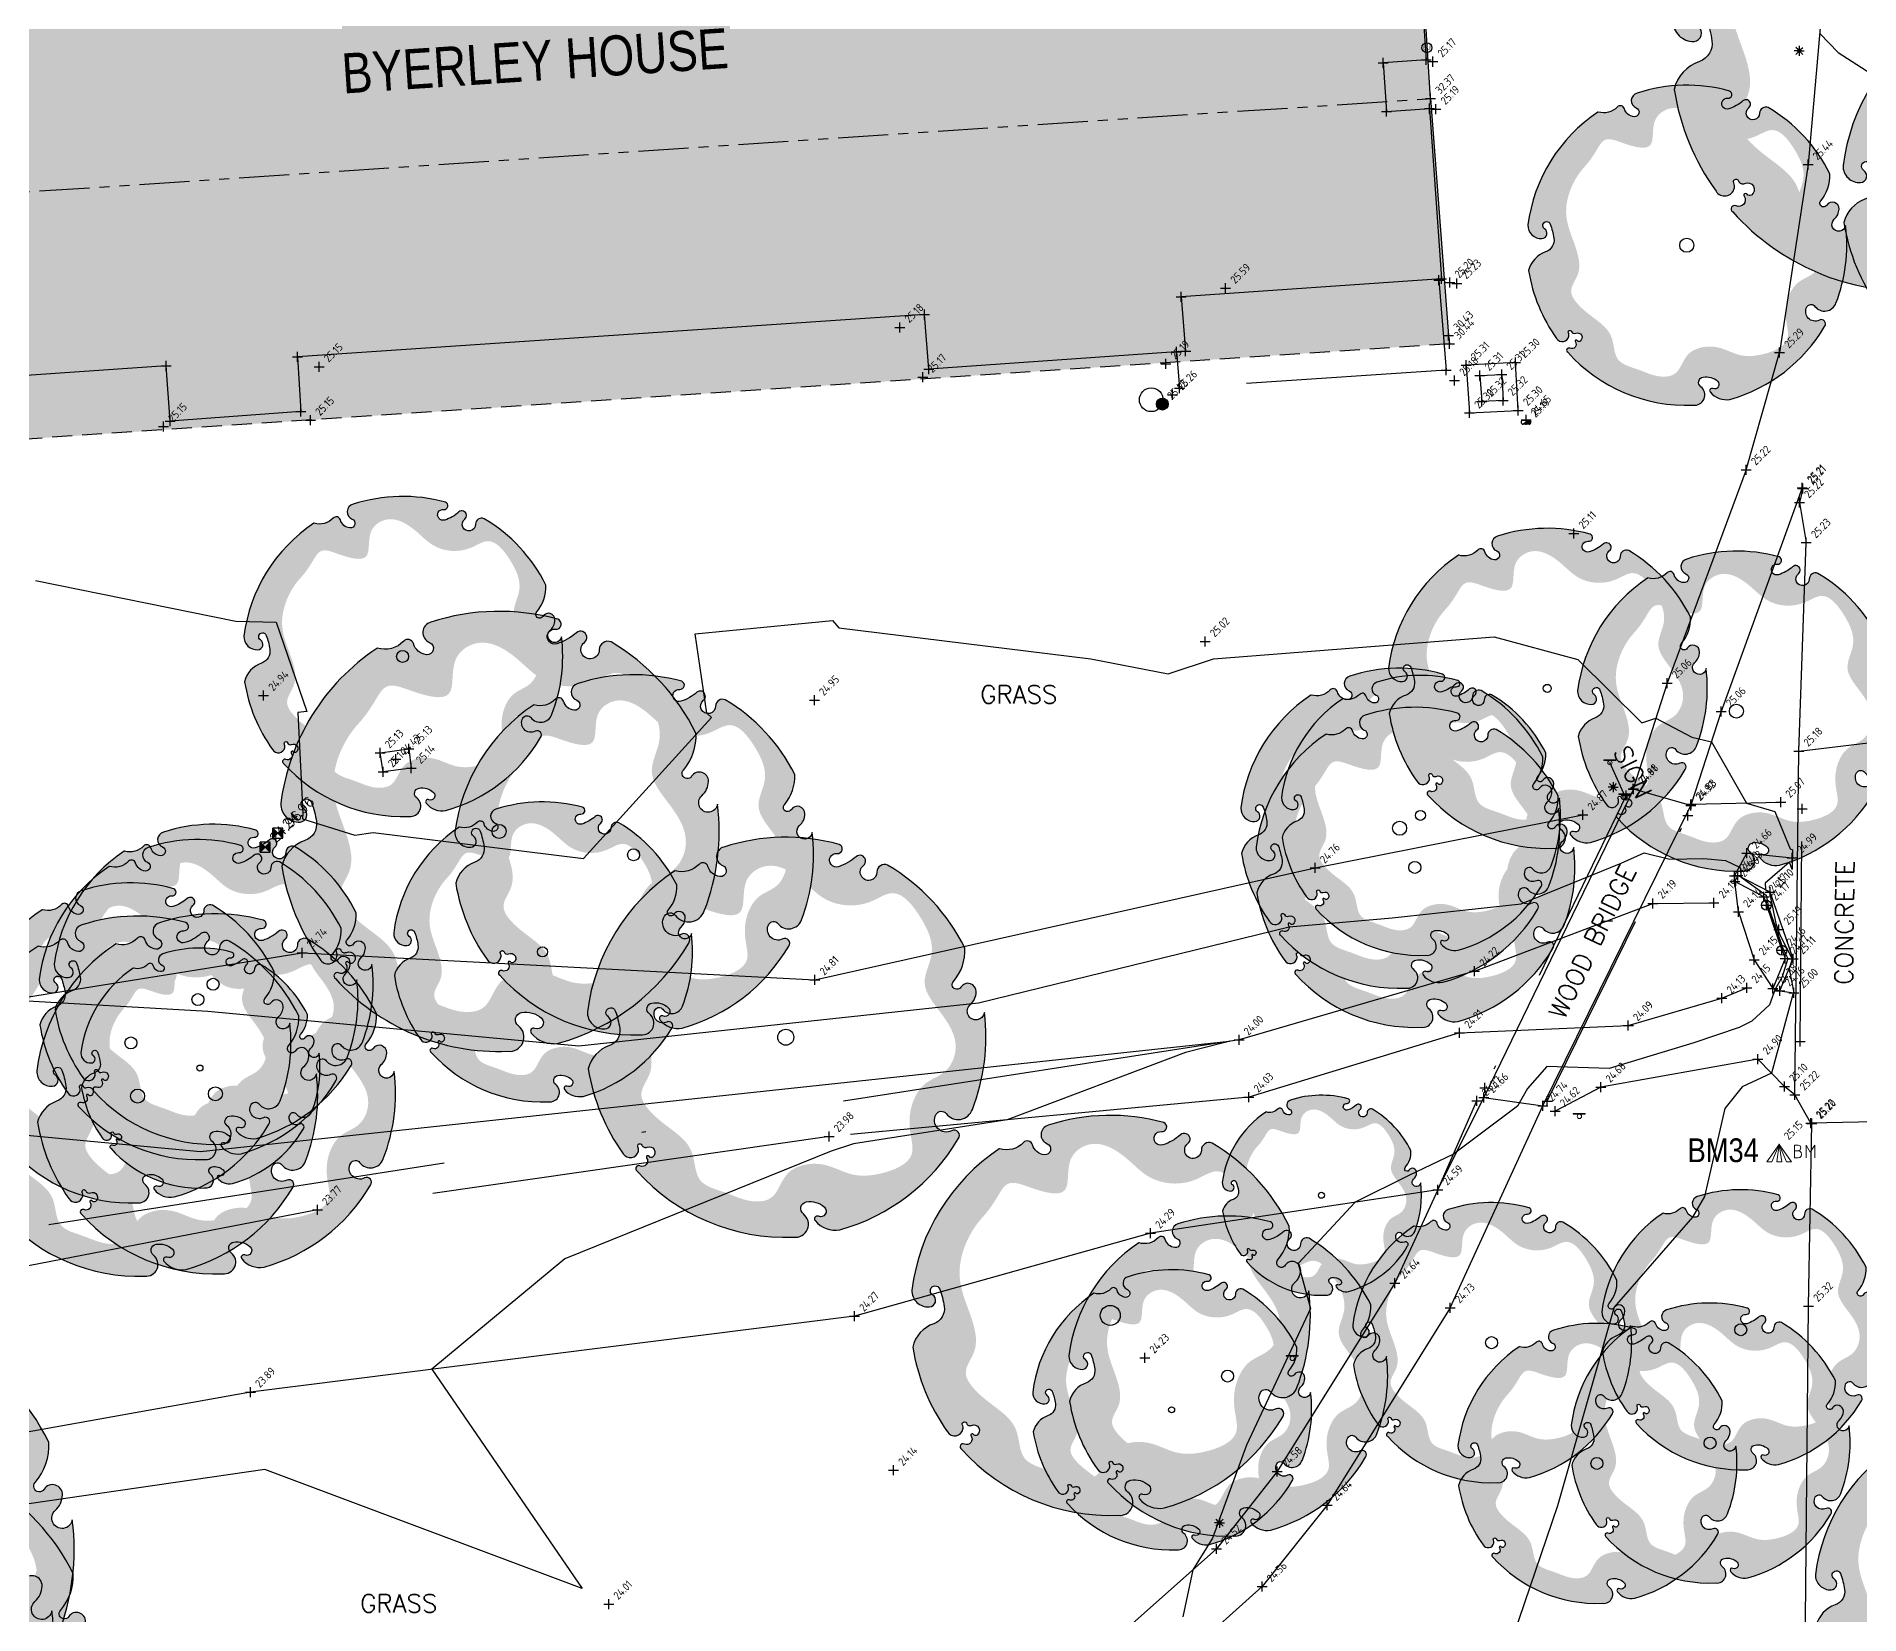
# Model space of a CAD drawing. Header units: metres. Extents: x 245957 to 247358, y 7418632 to 7419642.
# Drawn here: x 246284.66 to 246330.22, y 7418981.53 to 7419020.97 of the extents above; entities that cross this region are included whole.
import ezdxf
from ezdxf.enums import TextEntityAlignment as Align

# ---------------------------------------------------------------- set-up
doc = ezdxf.new("R2010")
doc.units = ezdxf.units.M
doc.header["$PDSIZE"] = 1
for name, pattern in [('DASHDOT', [10, 5, -2.5, 0, -2.5]), ('DASHED', [0.75, 0.5, -0.25]), ('PHANTOM', [2.5, 1.25, -0.25, 0.25, -0.25, 0.25, -0.25])]:
    doc.linetypes.add(name, pattern=pattern)
for name, color, linetype in [('-TEXT', 7, 'Continuous'), ('017_NAIL-L', 8, 'Continuous'), ('102_TOP_OF_BANK', 37, 'PHANTOM'), ('102_TOP_OF_BANK-L', 37, 'PHANTOM'), ('102_TOP_OF_BANK-S', 37, 'PHANTOM'), ('103_TOE_OF_BATTER', 37, 'DASHDOT'), ('103_TOE_OF_BATTER-L', 37, 'DASHDOT'), ('103_TOE_OF_BATTER-S', 37, 'DASHDOT'), ('104_EXISTING_SURFACE-L', 35, 'Continuous'), ('104_EXISTING_SURFACE-S', 35, 'Continuous'), ('110_GROUND_BREAKLINE', 35, 'Continuous'), ('110_GROUND_BREAKLINE-L', 35, 'Continuous'), ('110_GROUND_BREAKLINE-S', 35, 'Continuous'), ('201_SINGLE_TREE-H', 63, 'Continuous'), ('201_SINGLE_TREE-S', 96, 'Continuous'), ('305_BOX_CULVERT', 84, 'Continuous'), ('307_WING_WALL-L', 84, 'Continuous'), ('307_WING_WALL-S', 84, 'Continuous'), ('310_JUNCTION_PIT', 84, 'Continuous'), ('321_INVERT_OF_PIPE', 84, 'Continuous'), ('321_INVERT_OF_PIPE-L', 84, 'Continuous'), ('321_INVERT_OF_PIPE-S', 84, 'Continuous'), ('322_INVERT_PIT-L', 84, 'Continuous'), ('322_INVERT_PIT-S', 84, 'Continuous'), ('403_EDGE_OF_BITUMEN', 8, 'Continuous'), ('403_EDGE_OF_BITUMEN-L', 8, 'Continuous'), ('403_EDGE_OF_BITUMEN-S', 8, 'Continuous'), ('405_EDGE_FORMATION', 33, 'Continuous'), ('405_EDGE_FORMATION-L', 33, 'Continuous'), ('405_EDGE_FORMATION-S', 33, 'Continuous'), ('410_PEDESTRIAN_PATH', 32, 'Continuous'), ('410_PEDESTRIAN_PATH-L', 32, 'Continuous'), ('410_PEDESTRIAN_PATH-S', 32, 'Continuous'), ('501_GUARD_RAIL-BARR', 89, 'DASHDOT'), ('501_GUARD_RAIL-BARR-S', 89, 'Continuous'), ('503_SIGN', 89, 'Continuous'), ('503_SIGN-S', 89, 'Continuous'), ('601_HOUSE', 229, 'BUILDING2'), ('601_HOUSE-S', 229, 'BUILDING2'), ('635_DOOR_SILL-L', 181, 'Continuous'), ('635_DOOR_SILL-S', 181, 'Continuous'), ('639_ROOF_RIDGE', 253, 'PHANTOM'), ('639_ROOF_RIDGE-L', 253, 'PHANTOM'), ('639_ROOF_RIDGE-S', 253, 'PHANTOM'), ('640_EAVES', 227, 'Continuous'), ('642_ROOF_GUTTER', 155, 'DASHED'), ('642_ROOF_GUTTER-L', 153, 'Continuous'), ('642_ROOF_GUTTER-S', 153, 'Continuous'), ('721_TELECOM_PIT-L', 7, 'Continuous'), ('721_TELECOM_PIT-S', 7, 'Continuous'), ('COORDS', 2, 'Continuous'), ('EX-BENCHMARK', 7, 'Continuous'), ('EX-BENCHMARK_(SLS)', 8, 'Continuous'), ('EX-BUILDING_LINE', 150, 'Continuous'), ('Surface_Contours_Major', 4, 'Continuous'), ('Surface_Contours_Minor', 253, 'Continuous')]:
    doc.layers.add(name, color=color, linetype=linetype)
for name, color, linetype, true_color in [('419_EDGE_OF_CONCRETE', 7, 'Continuous', 0xff4100), ('419_EDGE_OF_CONCRETE-L', 7, 'Continuous', 0xff4100), ('419_EDGE_OF_CONCRETE-S', 7, 'Continuous', 0xff4100), ('651_BRIDGE_DECK', 7, 'Continuous', 0xff4100), ('651_BRIDGE_DECK-L', 7, 'Continuous', 0xff4100), ('651_BRIDGE_DECK-S', 7, 'Continuous', 0xff4100), ('711_LIGHT_POLE-S', 7, 'Continuous', 0xffa500), ('733_GAS_UNCLASSIFIED-S', 7, 'Continuous', 0xe5d400), ('741_SEWER_PIT', 7, 'Continuous', 0xfffd66), ('741_SEWER_PIT-L', 7, 'Continuous', 0xfffd66), ('741_SEWER_PIT-S', 7, 'Continuous', 0xfffd66), ('752_FIRE_PLUG', 7, 'Continuous', 0xb30000), ('752_FIRE_PLUG-L', 7, 'Continuous', 0xb30000), ('752_FIRE_PLUG-S', 7, 'Continuous', 0xb30000), ('762_UNCLASSIFIED_PIT', 7, 'Continuous', 0xff64ac), ('762_UNCLASSIFIED_PIT-L', 7, 'Continuous', 0xff64ac), ('762_UNCLASSIFIED_PIT-S', 7, 'Continuous', 0xff64ac)]:
    doc.layers.add(name, color=color, linetype=linetype, true_color=true_color)
doc.styles.add('BOLD', font='ARIALN.TTF')
doc.styles.add('ISO', font='iso.shx')
doc.styles.add('ISO18', font='iso.shx')
doc.styles.add('ISO2.5', font='isocp.shx', dxfattribs={"height": 2.5})
doc.styles.get("Standard").update_dxf_attribs({"font": 'SIMPLEX.shx'})
doc.styles.add('Styleromans', font='romans.shx')
doc.linetypes.add('BUILDING2', pattern='A,0.25,["/",ISO18,S=0.15,R=180,X=0,Y=0],0', length=0.25)

# ---------------------------------------------------------------- blocks, each defined once
blk = doc.blocks.new('201C')
at = {"layer": '201_SINGLE_TREE-H', "transparency": 33554534}
h = blk.add_hatch(color=256, dxfattribs=at)
h.paths.add_polyline_path([(-0.3717, -0.3344, 0.222926), (0.0196, -0.4996, 0.770799), (0.0439, -0.4417, -0.650302), (0.0511, -0.4116, -0.234737), (0.0964, -0.4247, -0.847312), (0.0816, -0.4475, 0.78443), (0.0732, -0.4583, 0.276934), (0.1352, -0.4813, 0.193599), (0.4309, -0.2536, 0.800435), (0.4144, -0.2337, -0.75216), (0.3757, -0.1925, -0.528914), (0.4006, -0.1909, 0.594112), (0.4663, -0.1804, 0.123805), (0.4962, 0.0616, -1.41759), (0.4607, 0.0811, 0.206906), (0.4758, 0.1133, 0.759729), (0.4374, 0.1252, -1.073307), (0.4187, 0.1392, 0.194379), (0.4474, 0.2231, 0.144612), (0.2544, 0.4304, 0.53339), (0.2277, 0.4128, -1.592592), (0.1939, 0.4293, 1.030038), (0.1758, 0.4513, -0.10361), (0.1314, 0.4262, -1.238487), (0.1282, 0.4593, 0.884725), (0.1336, 0.4818, 0.147549), (-0.1551, 0.4753, 0.71725), (-0.1579, 0.4291, -0.864032), (-0.1646, 0.4015, -0.310704), (-0.1946, 0.4266, 0.58143), (-0.2167, 0.4321, -0.281558), (-0.2766, 0.4162), (-0.2775, 0.4159, 0.217121), (-0.4959, 0.0634), (-0.4959, 0.0634, 0.440011), (-0.4522, 0.021, 0.723973), (-0.4442, 0.0516, -1.384648), (-0.4262, 0.0659, -0.051107), (-0.4149, 0.0223, -0.361502), (-0.441, -0.0208, 0.256822), (-0.4937, -0.0791, 0.116166), (-0.4065, -0.2911, 0.67803), (-0.3682, -0.2843, 0.170035), (-0.3696, -0.274, -1.054701), (-0.3596, -0.2696, 0.431903), (-0.3468, -0.2749, -0.910728), (-0.3329, -0.2993, -0.42046), (-0.3418, -0.2976, 1.007885), (-0.3479, -0.3018, -0.766634), (-0.3646, -0.3216, 0.938602), (-0.3717, -0.3344)])
edge = h.paths.add_edge_path(flags=16)
edge.add_spline(control_points=[(-0.3177, 0.2468), (-0.303, 0.2628), (-0.2856, 0.2893), (-0.256, 0.3411), (-0.1928, 0.3155), (-0.0921, 0.286), (-0.1162, 0.3941), (-0.0359, 0.4462), (0.0392, 0.3985), (0.1028, 0.3299), (0.1957, 0.3214), (0.2784, 0.3804), (0.3442, 0.2961), (0.3785, 0.2147), (0.3303, 0.1307), (0.3915, 0.0592), (0.4378, -0.0139), (0.4055, -0.0919), (0.3459, -0.1091), (0.3102, -0.1666), (0.3057, -0.2282), (0.3286, -0.3091), (0.2408, -0.3447), (0.1647, -0.3496), (0.103, -0.3142), (0.0463, -0.3153), (0.0047, -0.3356), (-0.0139, -0.3682), (-0.0327, -0.4069), (-0.0927, -0.4151), (-0.1463, -0.3868), (-0.23, -0.3665), (-0.2245, -0.2773), (-0.2864, -0.2294), (-0.3344, -0.1941), (-0.3737, -0.1409), (-0.3276, -0.0866), (-0.344, -0.0009), (-0.3866, 0.0828), (-0.3665, 0.1796), (-0.3359, 0.2271), (-0.3177, 0.2468)], knot_values=[0, 0, 0, 0, 0.064972, 0.101243, 0.15652, 0.245586, 0.324463, 0.387907, 0.486094, 0.554514, 0.671826, 0.728629, 0.823661, 0.919885, 0.989953, 1.075257, 1.171704, 1.23593, 1.293575, 1.346478, 1.426142, 1.479146, 1.570817, 1.644481, 1.712561, 1.774901, 1.807, 1.846291, 1.885582, 1.928182, 2.007036, 2.074591, 2.151638, 2.226455, 2.293426, 2.340744, 2.397548, 2.47317, 2.587294, 2.673595, 2.754259, 2.754259, 2.754259, 2.754259], degree=3, periodic=0)
at = {"layer": '201_SINGLE_TREE-S'}
blk.add_lwpolyline([(-0.3717, -0.3344, 0.222926), (0.0196, -0.4996, 0.770799), (0.0439, -0.4417, -0.650302), (0.0511, -0.4116, -0.234737), (0.0964, -0.4247, -0.847312), (0.0816, -0.4475, 0.78443), (0.0732, -0.4583, 0.276934), (0.1352, -0.4813, 0.193599), (0.4309, -0.2536, 0.800435), (0.4144, -0.2337, -0.75216), (0.3757, -0.1925, -0.528914), (0.4006, -0.1909, 0.594112), (0.4663, -0.1804, 0.123805), (0.4962, 0.0616, -1.41759), (0.4607, 0.0811, 0.206906), (0.4758, 0.1133, 0.759729), (0.4374, 0.1252, -1.073307), (0.4187, 0.1392, 0.194379), (0.4474, 0.2231, 0.144612), (0.2544, 0.4304, 0.53339), (0.2277, 0.4128, -1.592592), (0.1939, 0.4293, 1.030038), (0.1758, 0.4513, -0.10361), (0.1314, 0.4262, -1.238487), (0.1282, 0.4593, 0.884725), (0.1336, 0.4818, 0.147549), (-0.1551, 0.4753, 0.71725), (-0.1579, 0.4291, -0.864032), (-0.1646, 0.4015, -0.310704), (-0.1946, 0.4266, 0.58143), (-0.2167, 0.4321, -0.281558), (-0.2766, 0.4162), (-0.2775, 0.4159, 0.217121), (-0.4959, 0.0634), (-0.4959, 0.0634, 0.440011), (-0.4522, 0.021, 0.723973), (-0.4442, 0.0516, -1.384648), (-0.4262, 0.0659, -0.051107), (-0.4149, 0.0223, -0.361502), (-0.441, -0.0208, 0.256822), (-0.4937, -0.0791, 0.116166), (-0.4065, -0.2911, 0.67803), (-0.3682, -0.2843, 0.170035), (-0.3696, -0.274, -1.054701), (-0.3596, -0.2696, 0.431903), (-0.3468, -0.2749, -0.910728), (-0.3329, -0.2993, -0.42046), (-0.3418, -0.2976, 1.007885), (-0.3479, -0.3018, -0.766634), (-0.3646, -0.3216, 0.938602), (-0.3717, -0.3344)], format="xyb", dxfattribs=at)
blk = doc.blocks.new('201T')
at = {"layer": '201_SINGLE_TREE-S'}
blk.add_circle((0, 0), 0.5, dxfattribs=at)
blk = doc.blocks.new('711')
blk.add_hatch(color=0).paths.add_polyline_path([(0.18, 0, 1), (-0.18, 0, 1)])
at = {"color": 0}
for p, q in [((-0.18, 0), (-0.5, 0)), ((-0.13, 0.13), (-0.35, 0.35)), ((0, 0.5), (0, 0.18)), ((0.13, 0.13), (0.35, 0.35)), ((0.18, 0), (0.5, 0)), ((-0.35, -0.35), (-0.13, -0.13)), ((0, -0.18), (0, -0.5)), ((0.13, -0.13), (0.35, -0.35))]:
    blk.add_line(p, q, dxfattribs=at)
blk.add_circle((0, 0), 0.177, dxfattribs=at)
blk = doc.blocks.new('503')
at = {"color": 0, "linetype": 'Continuous', "lineweight": 13}
for p, q in [((-0.51, 0.24), (0.49, 0.24)), ((-0.51, 0.18), (0.49, 0.18))]:
    blk.add_line(p, q, dxfattribs=at)
for p, q in [((-0.51, 0.24), (-0.51, 0.18)), ((0.49, 0.18), (0.49, 0.24))]:
    blk.add_line(p, q)
blk.add_circle((0, 0), 0.181, dxfattribs=at)
blk = doc.blocks.new('CROSS')
at = {"color": 0, "linetype": 'Continuous'}
for p, q in [((-0.5, 0), (0.5, 0)), ((0, -0.5), (0, 0.5))]:
    blk.add_line(p, q, dxfattribs=at)
blk = doc.blocks.new('321')
at = {"layer": '321_INVERT_OF_PIPE', "color": 0, "linetype": 'Continuous'}
for p, q in [((-0.5, 0), (0.5, 0)), ((0, -0.5), (0, 0.5))]:
    blk.add_line(p, q, dxfattribs=at)
blk.add_circle((0, 0), 0.5, dxfattribs=at)
blk = doc.blocks.new('752')
at = {"layer": '752_FIRE_PLUG', "color": 0}
for p, q in [((0.5, 0.5), (-0.5, 0.5)), ((-0.5, -0.5), (0.5, -0.5))]:
    blk.add_line(p, q, dxfattribs=at).dxf.unprotected_set("ltscale", 0)
blk.add_lwpolyline([(-0.5, -0.5), (-0.5, 0.5), (0.5, -0.5), (0.5, 0.5), (-0.5, -0.5)], dxfattribs=at).dxf.unprotected_set("ltscale", 0)
for points in [[(-0.45, -0.38), (-0.45, 0.38), (-0.07, 0)], [(-0.4, -0.26), (-0.4, 0.26), (-0.14, 0)], [(-0.35, -0.14), (-0.35, 0.14), (-0.21, 0)], [(-0.3, -0.02), (-0.3, 0.02), (-0.28, 0)], [(0.07, 0), (0.45, -0.38), (0.45, 0.38)], [(0.14, 0), (0.4, -0.26), (0.4, 0.26)], [(0.21, 0), (0.35, -0.14), (0.35, 0.14)], [(0.28, 0), (0.3, -0.02), (0.3, 0.02)]]:
    blk.add_lwpolyline(points, close=True, dxfattribs=at).dxf.unprotected_set("ltscale", 0)
blk = doc.blocks.new('741')
at = {"transparency": 33554559}
h = blk.add_hatch(color=0, dxfattribs=at)
h.dxf.hatch_style = 1
h.paths.add_polyline_path([(0.6, 0, 1), (-0.6, 0, 1)])
at = {"color": 4}
for radius in [0.597, 0.499]:
    blk.add_circle((0, 0), radius, dxfattribs=at)
at = {"color": 4, "style": 'Styleromans'}
blk.add_text('S', height=0.6, dxfattribs=at).set_placement((0, 0), align=Align.MIDDLE_CENTER)
blk = doc.blocks.new('721')
blk.add_hatch(color=256).paths.add_polyline_path([(-0.3, -0.2), (0.3, -0.2, 1), (0.3, 0.2)])
at = {"color": 0, "linetype": 'Continuous'}
for p, q in [((-0.3, 0.2), (0.3, 0.2)), ((0.3, -0.2), (-0.3, -0.2))]:
    blk.add_line(p, q, dxfattribs=at)
blk.add_line((0.3, 0.2), (-0.3, -0.2))
for centre, start, end in [((-0.3, 0), 90, 270), ((0.3, 0), 270, 90)]:
    blk.add_arc(centre, 0.2, start, end, dxfattribs=at)
blk = doc.blocks.new('733')
at = {"color": 0}
blk.add_circle((0, 0), 0.499, dxfattribs=at)
at = {"color": 0, "style": 'ISO'}
blk.add_text('GU', height=0.4, dxfattribs=at).set_placement((0, 0), align=Align.MIDDLE_CENTER)
blk = doc.blocks.new('G')
at = {"layer": '-TEXT'}
blk.add_text('GRASS', height=0.45, dxfattribs=at).set_placement((0.021, -0.235), align=Align.CENTER)
blk = doc.blocks.new('C')
at = {"layer": '-TEXT'}
blk.add_text('CONCRETE', height=0.45, dxfattribs=at).set_placement((-0.001, -0.23), align=Align.CENTER)
blk = doc.blocks.new('BM')
at = {"color": 0, "linetype": 'Continuous', "lineweight": 13}
for p, q in [((0, 0), (-0.31, -0.437)), ((-0.186, -0.437), (0, 0)), ((0, 0), (-0.062, -0.437)), ((0, 0), (0.186, -0.437)), ((0.31, -0.437), (0, 0)), ((0, 0), (0.062, -0.437)), ((-0.31, -0.437), (-0.186, -0.437)), ((-0.062, -0.437), (0.062, -0.437)), ((0.186, -0.437), (0.31, -0.437)), ((0.472, -0.017), (0.383, -0.017)), ((0.383, -0.017), (0.383, -0.339)), ((0.472, -0.161), (0.383, -0.161)), ((0.383, -0.161), (0.389, -0.161)), ((0.383, -0.339), (0.472, -0.339)), ((0.383, -0.339), (0.389, -0.339)), ((0.522, -0.039), (0.472, -0.017)), ((0.472, -0.161), (0.522, -0.139)), ((0.516, -0.172), (0.472, -0.161)), ((0.472, -0.339), (0.516, -0.327)), ((0.549, -0.206), (0.516, -0.172)), ((0.516, -0.327), (0.549, -0.294)), ((0.544, -0.089), (0.522, -0.039)), ((0.522, -0.139), (0.544, -0.089)), ((0.56, -0.25), (0.549, -0.206)), ((0.549, -0.294), (0.56, -0.25)), ((0.671, -0.339), (0.671, -0.017)), ((0.671, -0.017), (0.776, -0.194)), ((0.776, -0.194), (0.887, -0.017)), ((0.887, -0.017), (0.887, -0.339))]:
    blk.add_line(p, q, dxfattribs=at)

msp = doc.modelspace()

# ---------------------------------------------------------------- hatches: boundary and pattern name
at = {"layer": 'EX-BUILDING_LINE'}
h = msp.add_hatch(color=9, dxfattribs=at)
h.dxf.hatch_style = 1
h.paths.add_polyline_path([(246319.503, 7419019.421), (246319.087, 7419026.059), (246319.083, 7419026.232), (246274.243, 7419023.217), (246274.765, 7419016.445), (246275.218, 7419010.293), (246319.976, 7419013.293), (246319.954, 7419013.501)])
h.paths.add_polyline_path([(246274.464, 7419020.347), (246269.638, 7419020.003), (246270.156, 7419012.73), (246275.013, 7419013.076), (246274.765, 7419016.445)])

# ---------------------------------------------------------------- linework, layer by layer
at = {"layer": '102_TOP_OF_BANK', "ltscale": 20}
for p, q in [((246326.017, 7419001.786), (246328.251, 7419001.831)), ((246316.62, 7419000.19), (246323.305, 7419001.516)), ((246304.115, 7418997.395), (246316.62, 7419000.19)), ((246278.218, 7418995.958), (246291.302, 7418998.072)), ((246291.302, 7418998.072), (246304.115, 7418997.395)), ((246327.68, 7418995.409), (246323.756, 7418994.71)), ((246328.344, 7418994.725), (246327.68, 7418995.409)), ((246323.756, 7418994.71), (246322.616, 7418994.109)), ((246328.608, 7418994.518), (246328.344, 7418994.725)), ((246319.684, 7418992.146), (246312.503, 7418991.065)), ((246312.503, 7418991.065), (246305.106, 7418988.989)), ((246305.106, 7418988.989), (246290.011, 7418987.093)), ((246290.011, 7418987.093), (246276.062, 7418984.582))]:
    msp.add_line(p, q, dxfattribs=at)
at = {"layer": '103_TOE_OF_BATTER', "ltscale": 2}
for p, q in [((246320.603, 7418997.61), (246325.058, 7418999.305)), ((246325.058, 7418999.305), (246326.581, 7418999.321)), ((246320.603, 7418997.61), (246314.715, 7418995.895)), ((246326.783, 7418996.935), (246327.403, 7418997.197)), ((246324.444, 7418996.249), (246326.783, 7418996.935)), ((246314.715, 7418995.895), (246278.711, 7418990.299)), ((246320.227, 7418996.069), (246314.963, 7418994.464)), ((246320.227, 7418996.069), (246324.444, 7418996.249)), ((246314.963, 7418994.464), (246304.471, 7418993.476)), ((246304.471, 7418993.476), (246291.684, 7418991.643)), ((246291.684, 7418991.643), (246278.996, 7418989.189))]:
    msp.add_line(p, q, dxfattribs=at)
at = {"layer": '110_GROUND_BREAKLINE'}
for p, q in [((246327.1, 7418999.993), (246327.409, 7419000.556)), ((246327.409, 7419000.556), (246328.537, 7419000.442)), ((246328.234, 7418997.117), (246328.579, 7418997.072)), ((246319.684, 7418992.146), (246320.658, 7418994.374))]:
    msp.add_line(p, q, dxfattribs=at)
at = {"layer": '305_BOX_CULVERT'}
for p, q in [((246327.178, 7419000.004), (246327.106, 7418999.849)), ((246327.992, 7418999.589), (246327.178, 7419000.004)), ((246327.828, 7418999.47), (246327.106, 7418999.849)), ((246327.828, 7418999.47), (246328.363, 7418997.927)), ((246328.566, 7418997.921), (246327.992, 7418999.589)), ((246328.363, 7418997.927), (246328.053, 7418997.176)), ((246328.234, 7418997.117), (246328.566, 7418997.921)), ((246328.053, 7418997.176), (246328.234, 7418997.117))]:
    msp.add_line(p, q, dxfattribs=at)
at = {"layer": '310_JUNCTION_PIT'}
for p, q in [((246320.733, 7419012.498), (246321.279, 7419012.522)), ((246320.733, 7419012.498), (246320.785, 7419011.85)), ((246321.279, 7419012.522), (246321.316, 7419011.876)), ((246321.316, 7419011.876), (246320.785, 7419011.85))]:
    msp.add_line(p, q, dxfattribs=at)
at = {"layer": '321_INVERT_OF_PIPE'}
msp.add_line((246327.893, 7418999.259), (246328.282, 7418998.132), dxfattribs=at)
at = {"layer": '403_EDGE_OF_BITUMEN'}
for p, q in [((246328.803, 7419009.671), (246328.719, 7419009.32)), ((246328.719, 7419009.32), (246328.892, 7419008.32)), ((246328.704, 7419003.113), (246328.892, 7419008.32)), ((246328.947, 7418989.236), (246329.029, 7418993.802)), ((246328.838, 7418977.477), (246328.947, 7418989.236))]:
    msp.add_line(p, q, dxfattribs=at)
at = {"layer": '405_EDGE_FORMATION'}
for p, q in [((246327.391, 7419010.142), (246328.221, 7419013.069)), ((246327.391, 7419010.142), (246325.416, 7419004.809)), ((246328.789, 7419009.694), (246326.767, 7419004.103)), ((246325.416, 7419004.809), (246324.564, 7419002.165)), ((246326.767, 7419004.103), (246326.017, 7419001.786)), ((246319.684, 7418992.146), (246320.829, 7418994.451)), ((246319.994, 7418989.199), (246322.309, 7418994.242)), ((246319.684, 7418992.146), (246318.611, 7418989.812)), ((246318.611, 7418989.812), (246315.667, 7418985.105)), ((246319.994, 7418989.199), (246316.916, 7418984.261)), ((246315.667, 7418985.105), (246314.155, 7418983.17)), ((246316.916, 7418984.261), (246315.29, 7418982.23)), ((246314.155, 7418983.17), (246311.449, 7418980.769)), ((246315.29, 7418982.23), (246312.197, 7418979.462))]:
    msp.add_line(p, q, dxfattribs=at)
at = {"layer": '410_PEDESTRIAN_PATH'}
for p, q in [((246329.319, 7419022.087), (246328.935, 7419017.771)), ((246328.935, 7419017.771), (246328.221, 7419013.069))]:
    msp.add_line(p, q, dxfattribs=at)
at = {"layer": '419_EDGE_OF_CONCRETE'}
for p, q in [((246321.622, 7419012.821), (246320.39, 7419012.759)), ((246320.39, 7419012.759), (246320.474, 7419011.561)), ((246321.694, 7419011.627), (246321.622, 7419012.821)), ((246320.474, 7419011.561), (246321.694, 7419011.627)), ((246328.608, 7418994.518), (246328.704, 7419003.113)), ((246328.704, 7419003.113), (246331.064, 7419003.393)), ((246327.193, 7418999.09), (246327.106, 7418999.849)), ((246327.193, 7418999.09), (246327.586, 7418997.895)), ((246327.586, 7418997.895), (246328.053, 7418997.176)), ((246329.006, 7418993.813), (246328.608, 7418994.518)), ((246330.983, 7418993.85), (246329.006, 7418993.813))]:
    msp.add_line(p, q, dxfattribs=at)
at = {"layer": '501_GUARD_RAIL-BARR'}
for p, q in [((246319.71, 7419014.884), (246319.891, 7419012.635)), ((246313.154, 7419013.087), (246313.226, 7419012.185)), ((246319.891, 7419012.635), (246313.226, 7419012.185)), ((246324.393, 7419001.999), (246320.857, 7418994.697)), ((246322.414, 7418994.363), (246325.927, 7419001.497)), ((246328.736, 7418995.85), (246328.789, 7419001.67))]:
    msp.add_line(p, q, dxfattribs=at)
at = {"layer": '503_SIGN'}
msp.add_line((246324.361, 7419001.972), (246323.985, 7419002.822), dxfattribs=at)
at = {"layer": '601_HOUSE'}
for p, q in [((246319.099, 7419024.606), (246319.389, 7419020.387)), ((246319.389, 7419020.387), (246318.321, 7419020.313)), ((246318.321, 7419020.313), (246318.404, 7419019.098)), ((246318.404, 7419019.098), (246319.476, 7419019.174)), ((246319.476, 7419019.174), (246319.779, 7419014.911)), ((246319.779, 7419014.911), (246313.273, 7419014.46)), ((246313.273, 7419014.46), (246313.382, 7419013.103)), ((246306.856, 7419014.024), (246291.191, 7419012.966)), ((246306.965, 7419012.656), (246306.856, 7419014.024)), ((246287.906, 7419012.743), (246275.104, 7419011.844)), ((246288.009, 7419011.357), (246287.906, 7419012.743)), ((246291.191, 7419012.966), (246291.269, 7419011.597)), ((246313.382, 7419013.103), (246306.965, 7419012.656)), ((246291.269, 7419011.597), (246288.009, 7419011.357))]:
    msp.add_line(p, q, dxfattribs=at)
at = {"layer": '639_ROOF_RIDGE'}
msp.add_line((246274.765, 7419016.445), (246319.503, 7419019.421), dxfattribs=at)
at = {"layer": '640_EAVES'}
for q in [(246319.087, 7419026.059), (246319.954, 7419013.501)]:
    msp.add_line((246319.503, 7419019.421), q, dxfattribs=at)
at = {"layer": '642_ROOF_GUTTER'}
for p, q in [((246319.976, 7419013.293), (246275.218, 7419010.293)), ((246319.954, 7419013.501), (246319.976, 7419013.293))]:
    msp.add_line(p, q, dxfattribs=at)
at = {"layer": '651_BRIDGE_DECK'}
for p, q in [((246324.576, 7419002.159), (246320.829, 7418994.451)), ((246322.309, 7418994.242), (246326.003, 7419001.752)), ((246326.003, 7419001.752), (246324.576, 7419002.159)), ((246320.829, 7418994.451), (246322.309, 7418994.242))]:
    msp.add_line(p, q, dxfattribs=at)
at = {"layer": '741_SEWER_PIT'}
msp.add_circle((246312.523, 7419011.891), 0.297, dxfattribs=at)
at = {"layer": '762_UNCLASSIFIED_PIT'}
for p, q in [((246293.253, 7419003.068), (246293.973, 7419003.165)), ((246293.973, 7419003.165), (246294.031, 7419002.68)), ((246293.328, 7419002.593), (246293.253, 7419003.068)), ((246294.031, 7419002.68), (246293.328, 7419002.593))]:
    msp.add_line(p, q, dxfattribs=at)
at = {"layer": 'COORDS', "color": 7, "linetype": 'Continuous'}
msp.add_point((246328.214, 7418993.282), dxfattribs=at)
at = {"layer": 'Surface_Contours_Major'}
for points, elevation in [([(246284.641, 7419007.378), (246289.649, 7419006.361), (246290.654, 7419006.333), (246291.419, 7419004.103), (246291.198, 7419004.078), (246291.318, 7419001.549), (246291.312, 7419001.42), (246292.618, 7419001.007), (246293.082, 7419001.076), (246298.333, 7419000.425), (246301.533, 7419003.947), (246301.42, 7419004.059), (246301.121, 7419006.039), (246304.56, 7419006.372), (246304.712, 7419006.194), (246311.014, 7419005.419), (246312.941, 7419005.042), (246314.08, 7419005.417), (246321.088, 7419005.97), (246323.181, 7419005.398), (246324.778, 7419003.813), (246325.133, 7419003.93), (246326.032, 7419003.456), (246326.521, 7419003.341), (246327.395, 7419001.813), (246328.101, 7419001.602), (246328.49, 7419000.672), (246328.55, 7419000.641), (246328.541, 7419000.153), (246328.468, 7419000.332), (246327.86, 7418999.809), (246327.873, 7418999.649), (246327.975, 7418999.575), (246328.134, 7418998.806), (246328.233, 7418998.52), (246328.542, 7418997.921), (246328.461, 7418997.665), (246328.576, 7418997.072), (246328.554, 7418997.024), (246328.018, 7418995.061), (246327.29, 7418994.721), (246326.856, 7418994.18), (246326.346, 7418991.979), (246326.051, 7418991.465), (246324.092, 7418989.215), (246322.673, 7418984.248), (246321.567, 7418980.991)], 25), ([(246283.983, 7418993.552), (246288.76, 7418993.105), (246314.476, 7418995.857), (246314.363, 7418995.83), (246313.381, 7418995.579), (246308.921, 7418993.894), (246305.081, 7418993.292), (246304.523, 7418993.11), (246297.865, 7418990.42), (246294.541, 7418987.661), (246298.3, 7418982.186), (246290.367, 7418985.155), (246281.771, 7418983.904)], 24)]:
    msp.add_lwpolyline(points, dxfattribs=dict(at, elevation=elevation))
at = {"layer": 'Surface_Contours_Minor'}
for points, elevation in [([(246329.227, 7419021.043), (246329.688, 7419020.572), (246330.624, 7419019.968), (246332.686, 7419019.697), (246338.608, 7419016.956), (246337.248, 7419022.346)], 25.5), ([(246284.007, 7418996.892), (246288.944, 7418996.615), (246298.218, 7418995.747), (246308.205, 7418996.816), (246315.966, 7418998.715), (246318.543, 7418998.945), (246321.767, 7418999.292), (246324.263, 7419000.308), (246324.84, 7419000.57), (246325.485, 7419000.407), (246326.328, 7419000.43), (246326.869, 7419000.375), (246327.22, 7419000.21), (246327.25, 7419000.173), (246327.267, 7418999.958), (246327.887, 7418999.511), (246327.949, 7418999.206), (246328.312, 7418998.162), (246328.434, 7418997.925), (246328.291, 7418997.473), (246328.111, 7418997.157), (246327.968, 7418996.767), (246327.533, 7418996.357), (246327.211, 7418996.206), (246326.084, 7418995.823), (246323.965, 7418995.176), (246322.405, 7418995.23), (246321.925, 7418994.675), (246321.677, 7418994.236), (246320.075, 7418993.039), (246318.957, 7418992.502), (246317.62, 7418991.834), (246316.191, 7418990.308), (246316.499, 7418989.18), (246314.9, 7418985.763), (246314.055, 7418983.438), (246313.565, 7418982.645), (246313.312, 7418981.477)], 24.5)]:
    msp.add_lwpolyline(points, dxfattribs=dict(at, elevation=elevation))

# ---------------------------------------------------------------- block references
at = {"layer": '-TEXT'}
for p in [(246309.192, 7419004.538), (246293.698, 7418981.82)]:
    msp.add_blockref('G', p, dxfattribs=at)
at = {"layer": '-TEXT', "rotation": 89.36248292662127}
msp.add_blockref('C', (246329.837, 7418998.822), dxfattribs=at)
at = {"layer": '102_TOP_OF_BANK-S', "xscale": 0.25, "yscale": 0.25, "zscale": 0.25}
for p in [(246328.251, 7419001.831), (246323.305, 7419001.516), (246316.62, 7419000.19), (246291.302, 7418998.072), (246304.115, 7418997.395), (246327.68, 7418995.409), (246323.756, 7418994.71), (246328.344, 7418994.725), (246322.616, 7418994.109), (246319.684, 7418992.146), (246312.503, 7418991.065), (246305.106, 7418988.989), (246290.011, 7418987.093)]:
    msp.add_blockref('CROSS', p, dxfattribs=at)
at = {"layer": '103_TOE_OF_BATTER-S', "xscale": 0.25, "yscale": 0.25, "zscale": 0.25}
for p in [(246325.058, 7418999.305), (246326.581, 7418999.321), (246320.603, 7418997.61), (246327.403, 7418997.197), (246326.783, 7418996.935), (246324.444, 7418996.249), (246314.715, 7418995.895), (246320.227, 7418996.069), (246314.963, 7418994.464), (246304.471, 7418993.476), (246291.684, 7418991.643)]:
    msp.add_blockref('CROSS', p, dxfattribs=at)
at = {"layer": '104_EXISTING_SURFACE-S', "xscale": 0.25, "yscale": 0.25, "zscale": 0.25}
for p in [(246319.558, 7419020.341), (246319.636, 7419019.153), (246319.984, 7419014.82), (246320.16, 7419014.795), (246306.24, 7419013.701), (246291.728, 7419012.718), (246312.886, 7419012.788), (246306.816, 7419012.456), (246320.102, 7419012.373), (246313.057, 7419012.017), (246287.836, 7419011.227), (246291.513, 7419011.381), (246323.081, 7419008.548), (246313.87, 7419005.849), (246290.341, 7419004.5), (246304.103, 7419004.382), (246312.359, 7418987.943), (246306.082, 7418985.137), (246298.964, 7418981.793)]:
    msp.add_blockref('CROSS', p, dxfattribs=at)
at = {"layer": '110_GROUND_BREAKLINE-S', "xscale": 0.25, "yscale": 0.25, "zscale": 0.25}
for p in [(246327.409, 7419000.556), (246328.537, 7419000.442), (246327.1, 7418999.993), (246328.579, 7418997.072), (246320.658, 7418994.374)]:
    msp.add_blockref('CROSS', p, dxfattribs=at)
at = {"layer": '201_SINGLE_TREE-S'}
for name, p, xscale, yscale, zscale in [('201C', (246331.513, 7419020.597), 12, 12, 12), ('201C', (246334.768, 7419017.109), 10, 10, 10), ('201C', (246325.903, 7419015.752), 8, 8, 8), ('201T', (246325.903, 7419015.752), 0.35, 0.35, 0.35), ('201C', (246293.815, 7419005.476), 8, 8, 8), ('201C', (246322.418, 7419004.679), 8, 8, 8), ('201C', (246327.144, 7419004.109), 8, 8, 8), ('201C', (246296.224, 7419001.104), 11, 11, 11), ('201T', (246293.815, 7419005.476), 0.3, 0.3, 0.3), ('201C', (246299.585, 7419000.519), 9, 9, 9), ('201C', (246318.729, 7419001.182), 8, 8, 8), ('201C', (246319.248, 7419001.504), 7, 7, 7), ('201T', (246322.418, 7419004.679), 0.2, 0.2, 0.2), ('201C', (246319.109, 7419000.205), 8, 8, 8), ('201T', (246327.144, 7419004.109), 0.35, 0.35, 0.35), ('201C', (246297.31, 7418998.092), 7.5, 7.5, 7.5), ('201C', (246289.077, 7418997.282), 8, 8, 8), ('201T', (246296.224, 7419001.104), 0.35, 0.35, 0.35), ('201T', (246318.729, 7419001.182), 0.35, 0.35, 0.35), ('201T', (246319.248, 7419001.504), 0.25, 0.25, 0.25), ('201C', (246288.699, 7418996.899), 8, 8, 8), ('201C', (246303.39, 7418995.959), 10, 10, 10), ('201T', (246299.585, 7419000.519), 0.3, 0.3, 0.3), ('201T', (246319.109, 7419000.205), 0.3, 0.3, 0.3), ('201C', (246287.024, 7418995.817), 8, 8, 8), ('201C', (246287.192, 7418994.488), 9, 9, 9), ('201C', (246289.135, 7418994.545), 9, 9, 9), ('201C', (246288.749, 7418995.19), 6, 6, 6), ('201T', (246297.31, 7418998.092), 0.25, 0.25, 0.25), ('201T', (246289.077, 7418997.282), 0.3, 0.3, 0.3), ('201T', (246288.699, 7418996.899), 0.3, 0.3, 0.3), ('201T', (246287.024, 7418995.817), 0.3, 0.3, 0.3), ('201T', (246303.39, 7418995.959), 0.4, 0.4, 0.4), ('201T', (246288.749, 7418995.19), 0.15, 0.15, 0.15), ('201T', (246287.192, 7418994.488), 0.35, 0.35, 0.35), ('201T', (246289.135, 7418994.545), 0.35, 0.35, 0.35), ('201C', (246316.775, 7418992.01), 5, 5, 5), ('201C', (246311.498, 7418989.008), 10, 10, 10), ('201C', (246327.253, 7418988.649), 7, 7, 7), ('201T', (246316.775, 7418992.01), 0.15, 0.15, 0.15), ('201C', (246321.028, 7418988.326), 7, 7, 7), ('201C', (246314.43, 7418987.491), 8, 8, 8), ('201C', (246313.03, 7418986.648), 7, 7, 7), ('201C', (246279.605, 7418983.161), 12, 12, 12), ('201T', (246311.498, 7418989.008), 0.5, 0.5, 0.5), ('201C', (246326.487, 7418985.817), 7, 7, 7), ('201C', (246323.658, 7418985.309), 7, 7, 7), ('201T', (246327.253, 7418988.649), 0.3, 0.3, 0.3), ('201T', (246321.028, 7418988.326), 0.3, 0.3, 0.3), ('201T', (246314.43, 7418987.491), 0.3, 0.3, 0.3), ('201C', (246279.095, 7418980.885), 12, 12, 12), ('201T', (246313.03, 7418986.648), 0.15, 0.15, 0.15), ('201C', (246333.582, 7418981.96), 9, 9, 9), ('201T', (246326.487, 7418985.817), 0.3, 0.3, 0.3), ('201C', (246280.659, 7418980.102), 11, 11, 11), ('201T', (246323.658, 7418985.309), 0.3, 0.3, 0.3)]:
    msp.add_blockref(name, p, dxfattribs=dict(at, xscale=xscale, yscale=yscale, zscale=zscale))
at = {"layer": '307_WING_WALL-S', "xscale": 0.25, "yscale": 0.25, "zscale": 0.25}
for p in [(246320.733, 7419012.498), (246321.279, 7419012.522), (246320.785, 7419011.85), (246321.316, 7419011.876), (246327.106, 7418999.849), (246327.178, 7419000.004), (246327.828, 7418999.47), (246327.992, 7418999.589), (246328.203, 7418998.656), (246328.363, 7418997.927), (246328.566, 7418997.921), (246328.053, 7418997.176), (246328.234, 7418997.117)]:
    msp.add_blockref('CROSS', p, dxfattribs=at)
at = {"layer": '321_INVERT_OF_PIPE-S', "xscale": 0.25, "yscale": 0.25, "zscale": 0.25}
for p in [(246327.893, 7418999.259), (246328.282, 7418998.132)]:
    msp.add_blockref('321', p, dxfattribs=at)
at = {"layer": '322_INVERT_PIT-S', "xscale": 0.25, "yscale": 0.25, "zscale": 0.25}
for p in [(246321.893, 7419011.391), (246293.644, 7419002.913)]:
    msp.add_blockref('CROSS', p, dxfattribs=at)
at = {"layer": '403_EDGE_OF_BITUMEN-S', "xscale": 0.25, "yscale": 0.25, "zscale": 0.25}
for p in [(246328.803, 7419009.671), (246328.719, 7419009.32), (246328.892, 7419008.32), (246329.029, 7418993.802), (246328.947, 7418989.236)]:
    msp.add_blockref('CROSS', p, dxfattribs=at)
at = {"layer": '405_EDGE_FORMATION-S', "xscale": 0.25, "yscale": 0.25, "zscale": 0.25}
for p in [(246327.391, 7419010.142), (246328.789, 7419009.694), (246325.416, 7419004.809), (246326.767, 7419004.103), (246324.564, 7419002.165), (246326.017, 7419001.786), (246318.611, 7418989.812), (246319.994, 7418989.199), (246315.667, 7418985.105), (246316.916, 7418984.261), (246314.155, 7418983.17), (246315.29, 7418982.23)]:
    msp.add_blockref('CROSS', p, dxfattribs=at)
at = {"layer": '410_PEDESTRIAN_PATH-S', "xscale": 0.25, "yscale": 0.25, "zscale": 0.25}
for p in [(246328.935, 7419017.771), (246328.221, 7419013.069)]:
    msp.add_blockref('CROSS', p, dxfattribs=at)
at = {"layer": '419_EDGE_OF_CONCRETE-S', "xscale": 0.25, "yscale": 0.25, "zscale": 0.25}
for p in [(246320.39, 7419012.759), (246321.622, 7419012.821), (246320.474, 7419011.561), (246321.694, 7419011.627), (246328.704, 7419003.113), (246327.193, 7418999.09), (246327.586, 7418997.895), (246328.608, 7418994.518), (246329.006, 7418993.813)]:
    msp.add_blockref('CROSS', p, dxfattribs=at)
at = {"layer": '501_GUARD_RAIL-BARR-S', "xscale": 0.25, "yscale": 0.25, "zscale": 0.25}
for p in [(246319.71, 7419014.884), (246313.154, 7419013.087), (246319.891, 7419012.635), (246313.226, 7419012.185), (246324.393, 7419001.999), (246328.789, 7419001.67), (246325.927, 7419001.497), (246328.736, 7418995.85), (246320.857, 7418994.697), (246322.414, 7418994.363)]:
    msp.add_blockref('CROSS', p, dxfattribs=at)
at = {"layer": '503_SIGN-S', "xscale": 0.3, "yscale": 0.3, "zscale": 0.3}
for p in [(246323.985, 7419002.822), (246324.361, 7419001.972), (246323.22, 7418993.981), (246316.046, 7418987.932)]:
    msp.add_blockref('503', p, dxfattribs=at)
at = {"layer": '601_HOUSE-S', "xscale": 0.25, "yscale": 0.25, "zscale": 0.25}
for p in [(246318.321, 7419020.313), (246319.389, 7419020.387), (246318.404, 7419019.098), (246319.476, 7419019.174), (246319.779, 7419014.911), (246313.273, 7419014.46), (246306.856, 7419014.024), (246313.382, 7419013.103), (246287.906, 7419012.743), (246291.191, 7419012.966), (246306.965, 7419012.656), (246288.009, 7419011.357), (246291.269, 7419011.597)]:
    msp.add_blockref('CROSS', p, dxfattribs=at)
at = {"layer": '635_DOOR_SILL-S', "xscale": 0.25, "yscale": 0.25, "zscale": 0.25}
msp.add_blockref('CROSS', (246314.38, 7419014.679), dxfattribs=at)
at = {"layer": '639_ROOF_RIDGE-S', "xscale": 0.25, "yscale": 0.25, "zscale": 0.25}
msp.add_blockref('CROSS', (246319.503, 7419019.421), dxfattribs=at)
at = {"layer": '642_ROOF_GUTTER-S', "xscale": 0.25, "yscale": 0.25, "zscale": 0.25}
for p in [(246319.954, 7419013.501), (246319.976, 7419013.293)]:
    msp.add_blockref('CROSS', p, dxfattribs=at)
at = {"layer": '651_BRIDGE_DECK-S', "xscale": 0.25, "yscale": 0.25, "zscale": 0.25}
for p in [(246324.576, 7419002.159), (246326.003, 7419001.752), (246320.829, 7418994.451), (246322.309, 7418994.242)]:
    msp.add_blockref('CROSS', p, dxfattribs=at)
at = {"layer": '711_LIGHT_POLE-S', "xscale": 0.25, "yscale": 0.25, "zscale": 0.25}
for p in [(246328.717, 7419020.611), (246324.064, 7419002.211), (246314.228, 7418983.827)]:
    msp.add_blockref('711', p, dxfattribs=at)
at = {"layer": '721_TELECOM_PIT-S', "xscale": 0.25, "yscale": 0.25, "zscale": 0.25}
msp.add_blockref('721', (246321.889, 7419011.331), dxfattribs=at)
at = {"layer": '733_GAS_UNCLASSIFIED-S', "xscale": 0.25, "yscale": 0.25, "zscale": 0.25}
msp.add_blockref('733', (246319.41, 7419020.69), dxfattribs=at)
at = {"layer": '741_SEWER_PIT-S', "xscale": 0.25, "yscale": 0.25, "zscale": 0.25}
msp.add_blockref('741', (246312.799, 7419011.784), dxfattribs=at)
at = {"layer": '752_FIRE_PLUG-S', "xscale": 0.25, "yscale": 0.25, "zscale": 0.25}
for p in [(246290.379, 7419000.712), (246290.698, 7419001.063)]:
    msp.add_blockref('752', p, dxfattribs=at)
at = {"layer": '762_UNCLASSIFIED_PIT-S', "xscale": 0.25, "yscale": 0.25, "zscale": 0.25}
for p in [(246293.253, 7419003.068), (246293.973, 7419003.165), (246293.328, 7419002.593), (246294.031, 7419002.68)]:
    msp.add_blockref('CROSS', p, dxfattribs=at)
at = {"layer": 'EX-BENCHMARK_(SLS)'}
msp.add_blockref('BM', (246328.214, 7418993.282), dxfattribs=at)

# ---------------------------------------------------------------- texts
at = {"layer": '-TEXT', "style": 'BOLD'}
msp.add_text('BYERLEY HOUSE', height=1, rotation=3.8056, dxfattribs=at).set_placement((246297.155, 7419019.864), align=Align.CENTER)
at = {"layer": '-TEXT'}
for s, rotation, p in [('SIGN', 296.1401, (246324.353, 7419002.485)), ('WOOD BRIDGE', 64.0772, (246323.748, 7418998.248))]:
    msp.add_text(s, height=0.45, rotation=rotation, dxfattribs=at).set_placement(p, align=Align.CENTER)
at = {"layer": '017_NAIL-L', "style": 'ISO2.5'}
msp.add_text('25.15', height=0.2, rotation=45, dxfattribs=at).set_placement((246328.382, 7418993.449), align=Align.MIDDLE_LEFT)
at = {"layer": '102_TOP_OF_BANK-L', "style": 'ISO2.5'}
for s, p in [('25.07', (246328.418, 7419001.999)), ('24.87', (246323.472, 7419001.683)), ('24.76', (246316.787, 7419000.358)), ('24.74', (246291.469, 7418998.239)), ('24.81', (246304.283, 7418997.562)), ('24.90', (246327.847, 7418995.576)), ('24.68', (246323.923, 7418994.878)), ('25.10', (246328.512, 7418994.893)), ('24.62', (246322.783, 7418994.276)), ('24.59', (246319.851, 7418992.313)), ('24.29', (246312.67, 7418991.232)), ('24.27', (246305.273, 7418989.156)), ('23.89', (246290.178, 7418987.26))]:
    msp.add_text(s, height=0.2, rotation=45, dxfattribs=at).set_placement(p, align=Align.MIDDLE_LEFT)
at = {"layer": '103_TOE_OF_BATTER-L', "style": 'ISO2.5'}
for s, p in [('24.19', (246325.225, 7418999.473)), ('24.19', (246326.748, 7418999.489)), ('24.22', (246320.771, 7418997.777)), ('24.15', (246327.57, 7418997.365)), ('24.13', (246326.95, 7418997.102)), ('24.09', (246324.611, 7418996.417)), ('24.00', (246314.882, 7418996.062)), ('24.21', (246320.394, 7418996.236)), ('24.03', (246315.13, 7418994.632)), ('23.98', (246304.638, 7418993.643)), ('23.77', (246291.851, 7418991.811))]:
    msp.add_text(s, height=0.2, rotation=45, dxfattribs=at).set_placement(p, align=Align.MIDDLE_LEFT)
at = {"layer": '104_EXISTING_SURFACE-L', "style": 'ISO2.5'}
for s, p in [('25.17', (246319.726, 7419020.509)), ('25.19', (246319.803, 7419019.321)), ('25.20', (246320.151, 7419014.988)), ('25.23', (246320.327, 7419014.963)), ('25.18', (246306.407, 7419013.868)), ('25.15', (246291.896, 7419012.885)), ('25.19', (246313.053, 7419012.955)), ('25.17', (246306.983, 7419012.623)), ('25.18', (246320.27, 7419012.541)), ('25.26', (246313.224, 7419012.185)), ('25.15', (246288.003, 7419011.394)), ('25.15', (246291.68, 7419011.548)), ('25.11', (246323.248, 7419008.716)), ('25.02', (246314.038, 7419006.016)), ('24.94', (246290.509, 7419004.667)), ('24.95', (246304.27, 7419004.549)), ('24.23', (246312.527, 7418988.111)), ('24.14', (246306.249, 7418985.304)), ('24.01', (246299.131, 7418981.961))]:
    msp.add_text(s, height=0.2, rotation=45, dxfattribs=at).set_placement(p, align=Align.MIDDLE_LEFT)
at = {"layer": '110_GROUND_BREAKLINE-L', "style": 'ISO2.5'}
for s, p in [('24.66', (246327.577, 7419000.723)), ('24.99', (246328.704, 7419000.609)), ('24.40', (246327.267, 7419000.16)), ('25.00', (246328.747, 7418997.24)), ('24.37', (246320.826, 7418994.541))]:
    msp.add_text(s, height=0.2, rotation=45, dxfattribs=at).set_placement(p, align=Align.MIDDLE_LEFT)
at = {"layer": '307_WING_WALL-L', "style": 'ISO2.5'}
for s, p in [('25.31', (246320.9, 7419012.666)), ('25.31', (246321.446, 7419012.689)), ('25.32', (246320.952, 7419012.018)), ('25.32', (246321.483, 7419012.044)), ('24.36', (246327.273, 7419000.017)), ('24.43', (246327.345, 7419000.171)), ('24.17', (246327.995, 7418999.637)), ('25.10', (246328.16, 7418999.756)), ('25.19', (246328.37, 7418998.823)), ('24.17', (246328.53, 7418998.095)), ('25.11', (246328.734, 7418998.089)), ('24.38', (246328.221, 7418997.343)), ('24.76', (246328.402, 7418997.285))]:
    msp.add_text(s, height=0.2, rotation=45, dxfattribs=at).set_placement(p, align=Align.MIDDLE_LEFT)
at = {"layer": '321_INVERT_OF_PIPE-L', "style": 'ISO2.5'}
for s, p in [('24.17', (246328.061, 7418999.426)), ('24.16', (246328.45, 7418998.299))]:
    msp.add_text(s, height=0.2, rotation=45, dxfattribs=at).set_placement(p, align=Align.MIDDLE_LEFT)
at = {"layer": '322_INVERT_PIT-L', "style": 'ISO2.5'}
for s, p in [('24.65', (246322.061, 7419011.558)), ('24.43', (246293.811, 7419003.08))]:
    msp.add_text(s, height=0.2, rotation=45, dxfattribs=at).set_placement(p, align=Align.MIDDLE_LEFT)
at = {"layer": '403_EDGE_OF_BITUMEN-L', "style": 'ISO2.5'}
for s, p in [('25.21', (246328.97, 7419009.838)), ('25.22', (246328.886, 7419009.488)), ('25.23', (246329.06, 7419008.487)), ('25.20', (246329.196, 7418993.97)), ('25.32', (246329.115, 7418989.403))]:
    msp.add_text(s, height=0.2, rotation=45, dxfattribs=at).set_placement(p, align=Align.MIDDLE_LEFT)
at = {"layer": '405_EDGE_FORMATION-L', "style": 'ISO2.5'}
for s, p in [('25.22', (246327.559, 7419010.309)), ('25.21', (246328.957, 7419009.861)), ('25.06', (246325.583, 7419004.977)), ('25.06', (246326.934, 7419004.271)), ('24.88', (246324.732, 7419002.332)), ('24.88', (246326.185, 7419001.953)), ('24.64', (246318.779, 7418989.979)), ('24.73', (246320.161, 7418989.366)), ('24.58', (246315.835, 7418985.272)), ('24.64', (246317.083, 7418984.428)), ('24.52', (246314.323, 7418983.337)), ('24.56', (246315.458, 7418982.397))]:
    msp.add_text(s, height=0.2, rotation=45, dxfattribs=at).set_placement(p, align=Align.MIDDLE_LEFT)
at = {"layer": '410_PEDESTRIAN_PATH-L', "style": 'ISO2.5'}
for s, p in [('25.44', (246329.102, 7419017.938)), ('25.29', (246328.388, 7419013.236))]:
    msp.add_text(s, height=0.2, rotation=45, dxfattribs=at).set_placement(p, align=Align.MIDDLE_LEFT)
at = {"layer": '419_EDGE_OF_CONCRETE-L', "style": 'ISO2.5'}
for s, p in [('25.31', (246320.557, 7419012.926)), ('25.30', (246321.789, 7419012.988)), ('25.30', (246321.862, 7419011.795)), ('25.30', (246320.642, 7419011.728)), ('25.18', (246328.871, 7419003.281)), ('24.14', (246327.361, 7418999.257)), ('24.15', (246327.753, 7418998.063)), ('25.22', (246328.776, 7418994.685)), ('25.22', (246329.173, 7418993.981))]:
    msp.add_text(s, height=0.2, rotation=45, dxfattribs=at).set_placement(p, align=Align.MIDDLE_LEFT)
at = {"layer": '635_DOOR_SILL-L', "style": 'ISO2.5'}
msp.add_text('25.59', height=0.2, rotation=45, dxfattribs=at).set_placement((246314.548, 7419014.847), align=Align.MIDDLE_LEFT)
at = {"layer": '639_ROOF_RIDGE-L', "style": 'ISO2.5'}
msp.add_text('32.37', height=0.2, rotation=45, dxfattribs=at).set_placement((246319.671, 7419019.588), align=Align.MIDDLE_LEFT)
at = {"layer": '642_ROOF_GUTTER-L', "style": 'ISO2.5'}
for s, p in [('30.43', (246320.122, 7419013.668)), ('30.44', (246320.143, 7419013.46))]:
    msp.add_text(s, height=0.2, rotation=45, dxfattribs=at).set_placement(p, align=Align.MIDDLE_LEFT)
at = {"layer": '651_BRIDGE_DECK-L', "style": 'ISO2.5'}
for s, p in [('24.91', (246324.743, 7419002.326)), ('24.92', (246326.17, 7419001.919)), ('24.66', (246320.997, 7418994.619)), ('24.74', (246322.476, 7418994.409))]:
    msp.add_text(s, height=0.2, rotation=45, dxfattribs=at).set_placement(p, align=Align.MIDDLE_LEFT)
at = {"layer": '721_TELECOM_PIT-L', "style": 'ISO2.5'}
msp.add_text('25.19', height=0.2, rotation=45, dxfattribs=at).set_placement((246322.057, 7419011.499), align=Align.MIDDLE_LEFT)
at = {"layer": '741_SEWER_PIT-L', "style": 'ISO'}
msp.add_text('25.42', height=0.2, rotation=45, dxfattribs=at).set_placement((246312.967, 7419011.951), align=Align.MIDDLE_LEFT)
at = {"layer": '752_FIRE_PLUG-L'}
for p in [(246290.865, 7419001.231), (246290.546, 7419000.88)]:
    msp.add_text('24.96', height=0.25, rotation=45, dxfattribs=at).set_placement(p, align=Align.MIDDLE_LEFT)
at = {"layer": '762_UNCLASSIFIED_PIT-L', "style": 'ISO2.5'}
for s, p in [('25.13', (246293.42, 7419003.235)), ('25.13', (246294.14, 7419003.332)), ('25.14', (246293.496, 7419002.76)), ('25.14', (246294.198, 7419002.847))]:
    msp.add_text(s, height=0.2, rotation=45, dxfattribs=at).set_placement(p, align=Align.MIDDLE_LEFT)
at = {"layer": 'EX-BENCHMARK', "color": 2, "style": 'BOLD'}
msp.add_text('BM34', height=0.595, dxfattribs=at).set_placement((246326.815, 7418993.135), align=Align.MIDDLE)

doc.saveas('drawing.dxf')
